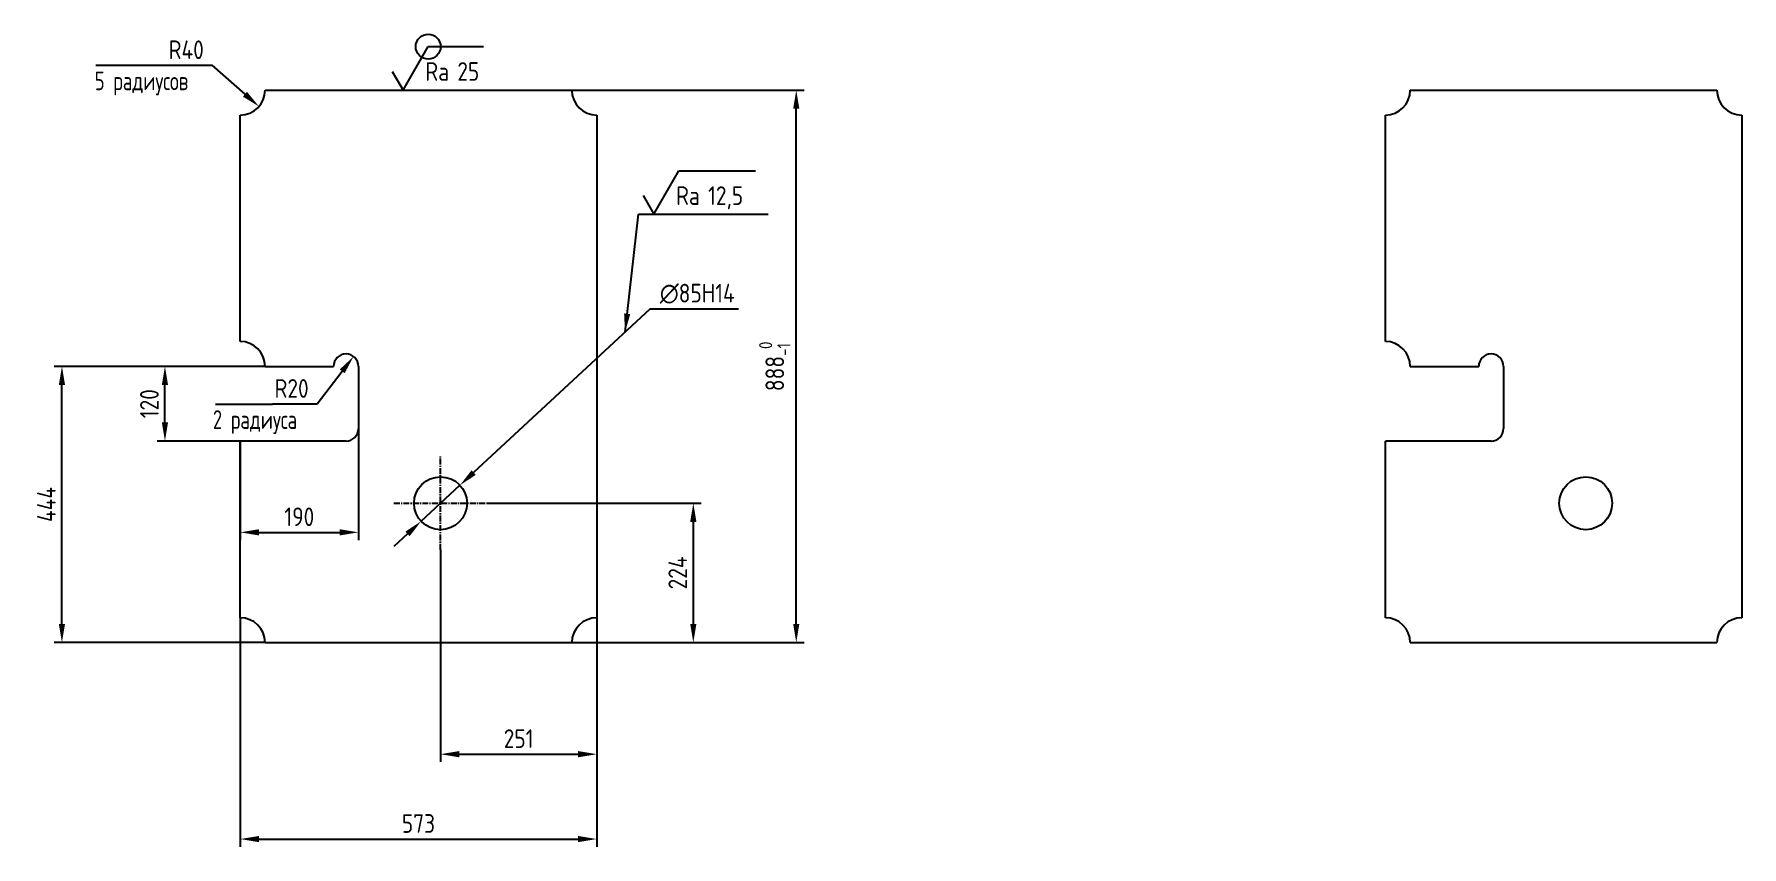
# Model space of a CAD drawing. Header units: millimetres. Extents: x 4860 to 7605, y 1244 to 2550.
import ezdxf

# ---------------------------------------------------------------- set-up
doc = ezdxf.new("R2010")
doc.units = ezdxf.units.MM
doc.header["$LTSCALE"] = 0.3
doc.linetypes.add('CENTER', pattern=[50.8, 31.75, -6.35, 6.35, -6.35])
for name, color, linetype in [('Cen', 5, 'CENTER'), ('Cont', 6, 'Continuous'), ('Dim', 7, 'Continuous'), ('Text', 3, 'Continuous')]:
    doc.layers.add(name, color=color, linetype=linetype)
doc.styles.add('Style1', font='romans.shx', dxfattribs={"width": 0.8})
doc.dimstyles.new('DIA10', dxfattribs={"dimscale": 10, "dimtxt": 3, "dimasz": 3, "dimexe": 0.18, "dimexo": 0.0625, "dimgap": 1, "dimtad": 1, "dimtih": 1, "dimtoh": 1, "dimdec": 0, "dimdsep": 46, "dimtxsty": 'Style1', "dimcen": 0, "dimclrt": 3, "dimadec": 0, "dimazin": 0, "dimtfac": 1, "dimtdec": 0, "dimtmove": 0, "dimatfit": 3, "dimfxl": 1, "dimtolj": 1, "dimarcsym": 0})
doc.dimstyles.new('Lin_10', dxfattribs={"dimscale": 10, "dimtxt": 3, "dimasz": 3, "dimexe": 1.25, "dimexo": 0, "dimgap": 1, "dimtad": 1, "dimdec": 1, "dimtxsty": 'Style1', "dimcen": 2.5, "dimclrt": 3, "dimadec": 0, "dimazin": 0, "dimtfac": 1, "dimtdec": 1, "dimtmove": 0, "dimatfit": 3, "dimldrblk": 'DOT', "dimfxl": 1, "dimarcsym": 0})
doc.dimstyles.new('Rad-10', dxfattribs={"dimscale": 10, "dimtxt": 3, "dimasz": 3, "dimexe": 1.25, "dimexo": 0, "dimgap": 1, "dimtad": 1, "dimtoh": 1, "dimdec": 3, "dimtxsty": 'Style1', "dimcen": 2.5, "dimclrt": 3, "dimadec": 0, "dimazin": 0, "dimtfac": 1, "dimtdec": 3, "dimtmove": 1, "dimatfit": 1, "dimfxl": 1, "dimarcsym": 0})

# ---------------------------------------------------------------- blocks, each defined once
blk = doc.blocks.new('*D12')
at = {"layer": 'Defpoints', "color": 0, "transparency": 16777216}
for p in [(5191.2, 1612.3), (5764.2, 1612.3), (5764.2, 1256.5)]:
    blk.add_point(p, dxfattribs=at)
at = {"layer": 'Dim', "color": 0, "lineweight": -2, "transparency": 16777216}
for p, q in [((5191.2, 1612.3), (5191.2, 1244)), ((5764.2, 1612.3), (5764.2, 1244)), ((5221.2, 1256.5), (5734.2, 1256.5))]:
    blk.add_line(p, q, dxfattribs=at)
at = {"layer": 'Dim', "color": 0, "transparency": 16777216}
for points in [[(5221.2, 1261.5), (5221.2, 1251.5), (5191.2, 1256.5)], [(5734.2, 1261.5), (5734.2, 1251.5), (5764.2, 1256.5)]]:
    blk.add_solid(points, dxfattribs=at)
at = {"layer": 'Dim', "color": 3, "transparency": 16777216, "insert": (5477.7, 1281.5), "char_height": 30, "attachment_point": 5, "style": 'Style1'}
blk.add_mtext('573', dxfattribs=at)
blk = doc.blocks.new('_Dot')
at = {"color": 0, "linetype": 'ByBlock', "lineweight": -2}
blk.add_line((-0.5, 0), (-1, 0), dxfattribs=at)
at = {"color": 0, "linetype": 'ByBlock', "const_width": 0.5}
blk.add_lwpolyline([(-0.25, 0, 1), (0.25, 0, 1)], format="xyb", close=True, dxfattribs=at)
blk = doc.blocks.new('*D13')
at = {"layer": 'Defpoints', "color": 0, "transparency": 16777216}
for p in [(5724.2, 2460.3), (6085, 2460.3), (5724.2, 1572.3)]:
    blk.add_point(p, dxfattribs=at)
at = {"layer": 'Dim', "color": 0, "lineweight": -2, "transparency": 16777216}
for p, q in [((5724.2, 2460.3), (6097.5, 2460.3)), ((6085, 1602.3), (6085, 2430.3)), ((5724.2, 1572.3), (6097.5, 1572.3))]:
    blk.add_line(p, q, dxfattribs=at)
at = {"layer": 'Dim', "color": 0, "transparency": 16777216}
for points in [[(6080, 2430.3), (6090, 2430.3), (6085, 2460.3)], [(6080, 1602.3), (6090, 1602.3), (6085, 1572.3)]]:
    blk.add_solid(points, dxfattribs=at)
at = {"layer": 'Dim', "color": 3, "transparency": 16777216, "insert": (6050.5, 2016.3), "char_height": 30, "attachment_point": 5, "rotation": 90, "style": 'Style1'}
blk.add_mtext('\\A1;888{\\H0.7x;\\S 0^ -1;}', dxfattribs=at)
blk = doc.blocks.new('*D14')
at = {"layer": 'Defpoints', "color": 0, "transparency": 16777216}
for p in [(4904.6, 2016.3), (5231.2, 2016.3), (5231.2, 1572.3)]:
    blk.add_point(p, dxfattribs=at)
at = {"layer": 'Dim', "color": 0, "lineweight": -2, "transparency": 16777216}
for p, q in [((5231.2, 2016.3), (4892.1, 2016.3)), ((4904.6, 1602.3), (4904.6, 1986.3)), ((5231.2, 1572.3), (4892.1, 1572.3))]:
    blk.add_line(p, q, dxfattribs=at)
at = {"layer": 'Dim', "color": 0, "transparency": 16777216}
for points in [[(4899.6, 1986.3), (4909.6, 1986.3), (4904.6, 2016.3)], [(4899.6, 1602.3), (4909.6, 1602.3), (4904.6, 1572.3)]]:
    blk.add_solid(points, dxfattribs=at)
at = {"layer": 'Dim', "color": 3, "transparency": 16777216, "insert": (4879.6, 1794.3), "char_height": 30, "attachment_point": 5, "rotation": 90, "style": 'Style1'}
blk.add_mtext('444', dxfattribs=at)
blk = doc.blocks.new('*D15')
at = {"layer": 'Defpoints', "color": 0, "transparency": 16777216}
for p in [(5070.2, 2016.3), (5231.2, 2016.3), (5191.2, 1896.3)]:
    blk.add_point(p, dxfattribs=at)
at = {"layer": 'Dim', "color": 0, "lineweight": -2, "transparency": 16777216}
for p, q in [((5231.2, 2016.3), (5057.7, 2016.3)), ((5070.2, 1926.3), (5070.2, 1986.3)), ((5191.2, 1896.3), (5057.7, 1896.3))]:
    blk.add_line(p, q, dxfattribs=at)
at = {"layer": 'Dim', "color": 0, "transparency": 16777216}
for points in [[(5065.2, 1986.3), (5075.2, 1986.3), (5070.2, 2016.3)], [(5065.2, 1926.3), (5075.2, 1926.3), (5070.2, 1896.3)]]:
    blk.add_solid(points, dxfattribs=at)
at = {"layer": 'Dim', "color": 3, "transparency": 16777216, "insert": (5045.2, 1956.3), "char_height": 30, "attachment_point": 5, "rotation": 90, "style": 'Style1'}
blk.add_mtext('120', dxfattribs=at)
blk = doc.blocks.new('*D16')
at = {"layer": 'Defpoints', "color": 0, "transparency": 16777216}
for p in [(5191.2, 1896.3), (5381.2, 1916.3), (5381.2, 1749.5)]:
    blk.add_point(p, dxfattribs=at)
at = {"layer": 'Dim', "color": 0, "lineweight": -2, "transparency": 16777216}
for p, q in [((5191.2, 1896.3), (5191.2, 1737)), ((5381.2, 1916.3), (5381.2, 1737)), ((5221.2, 1749.5), (5351.2, 1749.5))]:
    blk.add_line(p, q, dxfattribs=at)
at = {"layer": 'Dim', "color": 0, "transparency": 16777216}
for points in [[(5221.2, 1754.5), (5221.2, 1744.5), (5191.2, 1749.5)], [(5351.2, 1754.5), (5351.2, 1744.5), (5381.2, 1749.5)]]:
    blk.add_solid(points, dxfattribs=at)
at = {"layer": 'Dim', "color": 3, "transparency": 16777216, "insert": (5286.2, 1774.5), "char_height": 30, "attachment_point": 5, "style": 'Style1'}
blk.add_mtext('190', dxfattribs=at)
blk = doc.blocks.new('A$C6CF913E7')
at = {"layer": 'Text'}
blk.add_circle((0, 0), 2, dxfattribs=at)
blk = doc.blocks.new('sherISO_07')
at = {"layer": 'Text'}
blk.add_line((4.04, 7), (12.93, 7), dxfattribs=at)
blk.add_lwpolyline([(-1.73, 3), (0, 0), (4.04, 7)], dxfattribs=at)
blk.add_blockref('A$C6CF913E7', (4.04, 7))
at = {"layer": 'Text', "style": 'Style1', "width": 0.8}
blk.add_text('Ra', height=3, dxfattribs=at).set_placement((3.58, 1.5))
blk.add_attdef('25', (8.73, 1.5), '', height=3, dxfattribs=at)
blk = doc.blocks.new('*D17')
at = {"layer": 'Defpoints', "color": 0, "transparency": 16777216}
for p in [(5191.2, 2460.3), (5221.4, 2434)]:
    blk.add_point(p, dxfattribs=at)
at = {"layer": 'Dim', "color": 0, "lineweight": -2, "transparency": 16777216}
for p, q in [((5073.6, 2500.2), (5145.3, 2500.2)), ((5145.3, 2500.2), (5198.8, 2453.7))]:
    blk.add_line(p, q, dxfattribs=at)
at = {"layer": 'Dim', "color": 0, "transparency": 16777216}
blk.add_solid([(5202.1, 2457.5), (5195.5, 2449.9), (5221.4, 2434)], dxfattribs=at)
at = {"layer": 'Dim', "color": 3, "transparency": 16777216, "insert": (5104.4, 2525.2), "char_height": 30, "attachment_point": 5, "style": 'Style1'}
blk.add_mtext('R40', dxfattribs=at)
blk = doc.blocks.new('*D18')
at = {"layer": 'Defpoints', "color": 0, "transparency": 16777216}
for p in [(5373.4, 2032.1), (5361.2, 2016.3)]:
    blk.add_point(p, dxfattribs=at)
at = {"layer": 'Dim', "color": 0, "lineweight": -2, "transparency": 16777216}
for p, q in [((5314.7, 1955.8), (5355.1, 2008.3)), ((5242.9, 1955.8), (5314.7, 1955.8))]:
    blk.add_line(p, q, dxfattribs=at)
at = {"layer": 'Dim', "color": 0, "transparency": 16777216}
blk.add_solid([(5351.2, 2011.4), (5359.1, 2005.3), (5373.4, 2032.1)], dxfattribs=at)
at = {"layer": 'Dim', "color": 3, "transparency": 16777216, "insert": (5273.8, 1980.8), "char_height": 30, "attachment_point": 5, "style": 'Style1'}
blk.add_mtext('R20', dxfattribs=at)
blk = doc.blocks.new('*D19')
at = {"layer": 'Defpoints', "color": 0, "transparency": 16777216}
for p in [(5513.2, 1721.3), (5764.2, 1612.3), (5764.2, 1392.9)]:
    blk.add_point(p, dxfattribs=at)
at = {"layer": 'Dim', "color": 0, "lineweight": -2, "transparency": 16777216}
for p, q in [((5513.2, 1721.3), (5513.2, 1380.4)), ((5764.2, 1612.3), (5764.2, 1380.4)), ((5543.2, 1392.9), (5734.2, 1392.9))]:
    blk.add_line(p, q, dxfattribs=at)
at = {"layer": 'Dim', "color": 0, "transparency": 16777216}
for points in [[(5543.2, 1397.9), (5543.2, 1387.9), (5513.2, 1392.9)], [(5734.2, 1397.9), (5734.2, 1387.9), (5764.2, 1392.9)]]:
    blk.add_solid(points, dxfattribs=at)
at = {"layer": 'Dim', "color": 3, "transparency": 16777216, "insert": (5638.7, 1417.9), "char_height": 30, "attachment_point": 5, "style": 'Style1'}
blk.add_mtext('251', dxfattribs=at)
blk = doc.blocks.new('*D20')
at = {"layer": 'Defpoints', "color": 0, "transparency": 16777216}
for p in [(5588.2, 1796.3), (5724.2, 1572.3), (5919.5, 1572.3)]:
    blk.add_point(p, dxfattribs=at)
at = {"layer": 'Dim', "color": 0, "lineweight": -2, "transparency": 16777216}
for p, q in [((5588.2, 1796.3), (5932, 1796.3)), ((5919.5, 1766.3), (5919.5, 1602.3)), ((5724.2, 1572.3), (5932, 1572.3))]:
    blk.add_line(p, q, dxfattribs=at)
at = {"layer": 'Dim', "color": 0, "transparency": 16777216}
for points in [[(5914.5, 1766.3), (5924.5, 1766.3), (5919.5, 1796.3)], [(5914.5, 1602.3), (5924.5, 1602.3), (5919.5, 1572.3)]]:
    blk.add_solid(points, dxfattribs=at)
at = {"layer": 'Dim', "color": 3, "transparency": 16777216, "insert": (5894.5, 1684.3), "char_height": 30, "attachment_point": 5, "rotation": 90, "style": 'Style1'}
blk.add_mtext('224', dxfattribs=at)
blk = doc.blocks.new('*D21')
at = {"layer": 'Defpoints', "color": 0, "transparency": 16777216}
for p in [(5544.4, 1825.2), (5482.1, 1767.4)]:
    blk.add_point(p, dxfattribs=at)
at = {"layer": 'Dim', "color": 0, "lineweight": -2, "transparency": 16777216}
for p, q in [((5849.7, 2108), (5566.4, 1845.5)), ((5992.2, 2108), (5849.7, 2108)), ((5482.1, 1767.4), (5544.4, 1825.2)), ((5460.1, 1747), (5438.1, 1726.6))]:
    blk.add_line(p, q, dxfattribs=at)
at = {"layer": 'Dim', "color": 0, "transparency": 16777216}
for points in [[(5563, 1849.2), (5569.8, 1841.9), (5544.4, 1825.2)], [(5456.7, 1750.7), (5463.5, 1743.3), (5482.1, 1767.4)]]:
    blk.add_solid(points, dxfattribs=at)
at = {"layer": 'Dim', "color": 3, "transparency": 16777216, "insert": (5925.9, 2133), "char_height": 30, "attachment_point": 5, "style": 'Style1'}
blk.add_mtext('\\A1;∅85H14', dxfattribs=at)
blk = doc.blocks.new('sherISO_01')
at = {"layer": 'Text'}
blk.add_line((4.04, 7), (16.36, 7), dxfattribs=at)
blk.add_lwpolyline([(-1.73, 3), (0, 0), (4.04, 7)], dxfattribs=at)
at = {"layer": 'Text', "style": 'Style1', "width": 0.8}
blk.add_text('Ra', height=3, dxfattribs=at).set_placement((3.58, 1.5))
blk.add_attdef('12,5', (8.73, 1.5), '', height=3, dxfattribs=at)

msp = doc.modelspace()

# ---------------------------------------------------------------- linework, layer by layer
at = {"layer": 'Cen'}
for p, q in [((5513.2454, 1721.2653), (5513.2454, 1871.2653)), ((5438.2454, 1796.2653), (5588.2454, 1796.2653))]:
    msp.add_line(p, q, dxfattribs=at)
at = {"layer": 'Cont'}
for p, q in [((5231.2454, 2460.2653), (5724.2454, 2460.2653)), ((7072.0177, 2460.2653), (7565.0177, 2460.2653)), ((5191.2454, 2056.2653), (5191.2454, 2420.2653)), ((5764.2454, 2420.2653), (5764.2454, 1612.2653)), ((7032.0177, 2056.2653), (7032.0177, 2420.2653)), ((7605.0177, 2420.2653), (7605.0177, 1612.2653)), ((5231.2454, 2016.2653), (5341.2454, 2016.2653)), ((5381.2454, 2016.2653), (5381.2454, 1916.2653)), ((7072.0177, 2016.2653), (7182.0177, 2016.2653)), ((7222.0177, 2016.2653), (7222.0177, 1916.2653)), ((5191.2454, 1612.2653), (5191.2454, 1896.2653)), ((5361.2454, 1896.2653), (5191.2454, 1896.2653)), ((7032.0177, 1612.2653), (7032.0177, 1896.2653)), ((7202.0177, 1896.2653), (7032.0177, 1896.2653)), ((5231.2454, 1572.2653), (5724.2454, 1572.2653)), ((7072.0177, 1572.2653), (7565.0177, 1572.2653))]:
    msp.add_line(p, q, dxfattribs=at)
for centre in [(5513.2454, 1796.2653), (7354.0177, 1796.2653)]:
    msp.add_circle(centre, 42.5, dxfattribs=at)
for centre, radius, start, end in [((5191.2454, 2460.2653), 40, 270, 0), ((5764.2454, 2460.2653), 40, 180, 270), ((7032.0177, 2460.2653), 40, 270, 0), ((7605.0177, 2460.2653), 40, 180, 270), ((5191.2454, 2016.2653), 40, 0, 90), ((5361.2454, 2016.2653), 20, 0, 180), ((7032.0177, 2016.2653), 40, 0, 90), ((7202.0177, 2016.2653), 20, 0, 180), ((5361.2454, 1916.2653), 20, 270, 0), ((7202.0177, 1916.2653), 20, 270, 0), ((5191.2454, 1572.2653), 40, 0, 90), ((5764.2454, 1572.2653), 40, 90, 180), ((7032.0177, 1572.2653), 40, 0, 90), ((7605.0177, 1572.2653), 40, 90, 180)]:
    msp.add_arc(centre, radius, start, end, dxfattribs=at)
at = {"layer": 'Dim'}
for p, q in [((4959.0286, 2500.1686), (5073.582, 2500.1686)), ((5831.4305, 2260.7122), (6039.6862, 2260.7122)), ((5151.1917, 1955.7688), (5242.9407, 1955.7688))]:
    msp.add_line(p, q, dxfattribs=at)

# ---------------------------------------------------------------- block references
at = {"layer": 'Dim', "xscale": 10, "yscale": 10, "zscale": 10}
for name, p, values in [('sherISO_07', (5452.9358, 2460.2653), {'25': '25'}), ('sherISO_01', (5856.0163, 2260.7122), {'12,5': '12,5'})]:
    msp.add_blockref(name, p, dxfattribs=at).add_auto_attribs(values)

# ---------------------------------------------------------------- texts
at = {"layer": 'Dim', "color": 3, "style": 'Style1', "width": 0.7}
for s, p in [('5 радиусов', (4957.3136, 2460.1686)), ('2 радиуса', (5147.1962, 1915.7688))]:
    msp.add_text(s, height=30, dxfattribs=at).set_placement(p)

# ---------------------------------------------------------------- dimensions: what is measured, and where the dimension line sits
at = {"layer": 'Dim'}
for center, mpoint, picture, middle in [((5191.2454, 2460.2653), (5221.4466, 2434.0378), '*D17', (5145.2963, 2500.1686)), ((5361.2454, 2016.2653), (5373.4486, 2032.1109), '*D18', (5314.6549, 1955.7688))]:
    dim = msp.add_radius_dim(center=center, mpoint=mpoint, dimstyle='Rad-10', dxfattribs=at)
    dim.commit()
    dim.dimension.update_dxf_attribs({"geometry": picture, "text_midpoint": middle, "dimtype": 164})
dim = msp.add_linear_dim(base=(6085.0306, 2460.2653), p1=(5724.2454, 1572.2653), p2=(5724.2454, 2460.2653), angle=90, text='\\A1;<>{\\H0.7x;\\S 0^ -1;}', dimstyle='Lin_10', dxfattribs=at)
dim.commit()
dim.dimension.update_dxf_attribs({"geometry": '*D13', "text_midpoint": (6050.5306, 2016.2653)})
dim = msp.add_diameter_dim_2p(p1=(5482.071, 1767.3792), p2=(5544.4197, 1825.1515), text='<>H14', dimstyle='DIA10', dxfattribs=at)
dim.commit()
dim.dimension.update_dxf_attribs({"geometry": '*D21', "text_midpoint": (5925.9374, 2107.9795), "dimtype": 163})
for base, p1, p2, picture, middle in [((4904.6365, 2016.2653), (5231.2454, 1572.2653), (5231.2454, 2016.2653), '*D14', (4879.6365, 1794.2653)), ((5070.2119, 2016.2653), (5191.2454, 1896.2653), (5231.2454, 2016.2653), '*D15', (5045.2119, 1956.2653)), ((5919.4551, 1572.2653), (5588.2454, 1796.2653), (5724.2454, 1572.2653), '*D20', (5894.4551, 1684.2653))]:
    dim = msp.add_linear_dim(base=base, p1=p1, p2=p2, angle=90, dimstyle='Lin_10', dxfattribs=at)
    dim.commit()
    dim.dimension.update_dxf_attribs({"geometry": picture, "text_midpoint": middle})
for base, p1, p2, picture, middle in [((5381.2454, 1749.4869), (5191.2454, 1896.2653), (5381.2454, 1916.2653), '*D16', (5286.2454, 1774.4869)), ((5764.2454, 1392.9222), (5513.2454, 1721.2653), (5764.2454, 1612.2653), '*D19', (5638.7454, 1417.9222)), ((5764.2454, 1256.4813), (5191.2454, 1612.2653), (5764.2454, 1612.2653), '*D12', (5477.7454, 1281.4813))]:
    dim = msp.add_linear_dim(base=base, p1=p1, p2=p2, dimstyle='Lin_10', dxfattribs=at)
    dim.commit()
    dim.dimension.update_dxf_attribs({"geometry": picture, "text_midpoint": middle})

# ---------------------------------------------------------------- leaders
msp.add_leader([(5809.7638, 2071.0194), (5831.4305, 2260.7122)], dimstyle='DIA10', dxfattribs=at)

doc.saveas('drawing.dxf')
